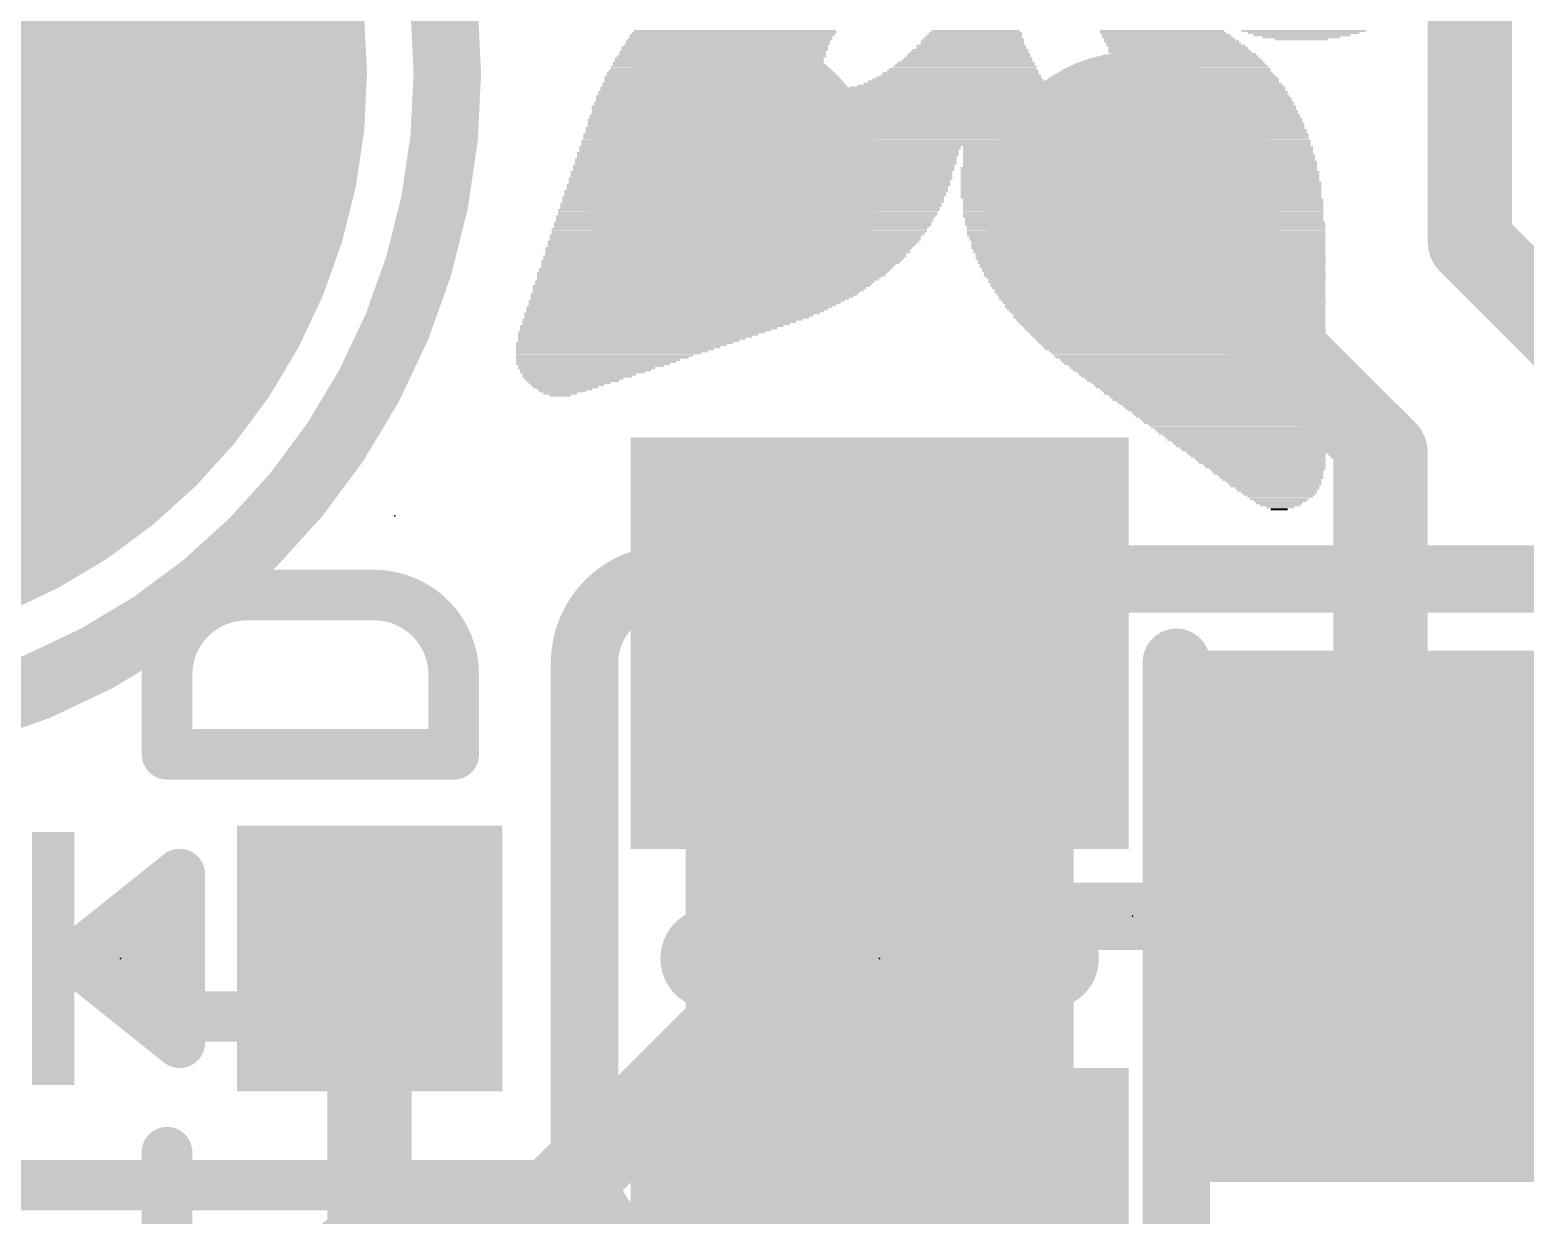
# Model space of a CAD drawing. Extents: x -0.1 to 25.5, y -0.1 to 18.
# Drawn here: x 3.283 to 7.786, y 11.8 to 15.37 of the extents above; entities that cross this region are included whole.
import ezdxf

# ---------------------------------------------------------------- set-up
doc = ezdxf.new("R2010")
doc.units = 0
for name, color, linetype in [('1', 12, 'CONTINUOUS'), ('16', 5, 'CONTINUOUS'), ('17', 110, 'CONTINUOUS'), ('18', 110, 'CONTINUOUS'), ('21', 40, 'CONTINUOUS'), ('22', 6, 'CONTINUOUS'), ('23', 40, 'CONTINUOUS'), ('24', 6, 'CONTINUOUS')]:
    doc.layers.add(name, color=color, linetype=linetype)

# ---------------------------------------------------------------- blocks, each defined once
blk = doc.blocks.new('RECT')
blk.add_solid([(-0.5, -0.5), (0.5, -0.5), (-0.5, 0.5), (0.5, 0.5)])
blk = doc.blocks.new('ROUNDP')
at = {"const_width": 0.5}
blk.add_lwpolyline([(0, -0.25, 1), (0, 0.25, 1), (0, -0.25)], format="xyb", dxfattribs=at)
blk = doc.blocks.new('ROUNDV')
at = {"const_width": 0.5}
blk.add_lwpolyline([(0, -0.25, 1), (0, 0.25, 1), (0, -0.25)], format="xyb", dxfattribs=at)

msp = doc.modelspace()

# ---------------------------------------------------------------- linework, layer by layer
at = {"layer": '1', "const_width": 0.254}
for points in [[(7.62, 14.732), (7.62, 16.51)], [(7.336, 14.127), (6.604, 14.859)], [(8.236, 14.116), (7.62, 14.732)], [(7.336, 12.915), (7.336, 14.127)], [(4.306, 12.573), (4.306, 11.5683)]]:
    msp.add_lwpolyline(points, dxfattribs=at)
at = {"layer": '1', "const_width": 0.127}
for points in [[(6.6489, 14.9039, 1), (6.5591, 14.8141)], [(7.6649, 14.7769, 1), (7.5751, 14.6871)], [(7.5565, 14.732, 1), (7.6835, 14.732)], [(7.3995, 14.127, 1), (7.2725, 14.127)], [(7.2911, 14.0821, 1), (7.3809, 14.1719)], [(7.2725, 12.915, 1), (7.3995, 12.915)], [(4.3695, 12.573, 1), (4.2425, 12.573)]]:
    msp.add_lwpolyline(points, format="xyb", dxfattribs=at)
at = {"layer": '16', "const_width": 0.254}
for points in [[(6.604, 14.859), (7.366, 14.097)], [(7.366, 14.097), (7.366, 12.7)], [(4.4443, 11.43), (5.7143, 12.7)], [(5.7143, 12.7), (5.842, 12.7)]]:
    msp.add_lwpolyline(points, dxfattribs=at)
at = {"layer": '16', "const_width": 0.127}
for points in [[(6.6489, 14.9039, 1), (6.5591, 14.8141)], [(7.4295, 14.097, 1), (7.3025, 14.097)], [(7.3211, 14.0521, 1), (7.4109, 14.1419)], [(5.7143, 12.7635, 1), (5.7143, 12.6365)], [(5.7592, 12.6551, 1), (5.6694, 12.7449)], [(5.842, 12.6365, 1), (5.842, 12.7635)], [(7.3025, 12.7, 1), (7.4295, 12.7)]]:
    msp.add_lwpolyline(points, format="xyb", dxfattribs=at)
at = {"layer": '21'}
for points, const_width in [([(2.54, 13.24, 1), (2.54, 17.24, 1), (2.54, 13.24)], 0.2032), ([(6.7868, 13.465, 1), (6.6852, 13.465)], 0.1016), ([(3.7719, 12.827, 1), (3.6957, 12.827)], 0.0762), ([(3.7576, 12.7972, 1), (3.71, 12.8568)], 0.0762), ([(3.7021, 12.8397, 1), (3.7021, 12.7635)], 0.0762), ([(3.7338, 12.7635, 1), (3.7338, 12.8397)], 0.0762), ([(3.5116, 12.6873, 1), (3.5116, 12.6111)], 0.0762), ([(3.7338, 12.6111, 1), (3.7338, 12.6873)], 0.0762), ([(5.334, 12.6492, 1), (5.334, 12.4968)], 0.1524), ([(6.35, 12.4968, 1), (6.35, 12.6492)], 0.1524), ([(3.4401, 12.6028, 1), (3.3925, 12.5432)], 0.0762), ([(3.3925, 12.6028, 1), (3.4401, 12.5432)], 0.0762), ([(3.5116, 12.5349, 1), (3.5116, 12.4587)], 0.0762), ([(3.7338, 12.4587, 1), (3.7338, 12.5349)], 0.0762), ([(3.7021, 12.3825, 1), (3.7021, 12.3063)], 0.0762), ([(3.71, 12.2892, 1), (3.7576, 12.3488)], 0.0762), ([(3.7338, 12.3063, 1), (3.7338, 12.3825)], 0.0762), ([(3.6957, 12.319, 1), (3.7719, 12.319)], 0.0762), ([(4.9191, 11.89, 1), (4.8429, 11.89)], 0.0762), ([(4.881, 11.8519, 1), (4.881, 11.9281)], 0.0762)]:
    msp.add_lwpolyline(points, format="xyb", dxfattribs=dict(at, const_width=const_width))
for points, const_width in [([(6.736, 10.665), (6.736, 13.465)], 0.2032), ([(3.7338, 12.827), (3.4163, 12.573)], 0.1524), ([(3.7338, 12.319), (3.7338, 12.827)], 0.1524), ([(3.7021, 12.8016), (3.7338, 12.8016)], 0.1524), ([(3.5116, 12.6492), (3.7338, 12.6492)], 0.1524), ([(5.334, 12.573), (6.35, 12.573)], 0.3048), ([(3.4163, 12.573), (3.7338, 12.319)], 0.1524), ([(3.5116, 12.4968), (3.7338, 12.4968)], 0.1524), ([(3.7021, 12.3444), (3.7338, 12.3444)], 0.1524), ([(2.281, 11.89), (4.881, 11.89)], 0.1524), ([(4.881, 11.89), (4.881, 10.79)], 0.1524)]:
    msp.add_lwpolyline(points, dxfattribs=dict(at, const_width=const_width))
at = {"layer": '22'}
for points, const_width in [([(5.207, 13.716, 0.4142), (4.953, 13.462)], 0.2032), ([(5.207, 13.7668, 1), (5.207, 13.6652)], 0.1016), ([(5.207, 13.6652, 1), (5.207, 13.7668)], 0.1016), ([(3.9356, 13.6676, 0.4142), (3.6957, 13.4277)], 0.1524), ([(3.9356, 13.7057, 1), (3.9356, 13.6295)], 0.0762), ([(3.9356, 13.6295, 1), (3.9356, 13.7057)], 0.0762), ([(4.5593, 13.4277, 0.4142), (4.3194, 13.6676)], 0.1524), ([(4.3194, 13.7057, 1), (4.3194, 13.6295)], 0.0762), ([(4.3194, 13.6295, 1), (4.3194, 13.7057)], 0.0762), ([(5.0038, 13.462, 1), (4.9022, 13.462)], 0.1016), ([(4.9022, 13.462, 1), (5.0038, 13.462)], 0.1016), ([(3.7338, 13.4277, 1), (3.6576, 13.4277)], 0.0762), ([(3.6576, 13.4277, 1), (3.7338, 13.4277)], 0.0762), ([(4.5974, 13.4277, 1), (4.5212, 13.4277)], 0.0762), ([(4.5212, 13.4277, 1), (4.5974, 13.4277)], 0.0762), ([(3.6957, 13.2259, 1), (3.6957, 13.1497)], 0.0762), ([(4.5593, 13.1497, 1), (4.5593, 13.2259)], 0.0762), ([(3.6576, 13.1878, 1), (3.7338, 13.1878)], 0.0762), ([(4.5212, 13.1878, 1), (4.5974, 13.1878)], 0.0762), ([(3.7338, 12.7817, 1), (3.6576, 12.7817)], 0.0762), ([(4.5974, 12.7817, 1), (4.5212, 12.7817)], 0.0762), ([(4.2136, 12.6858, 1), (4.1374, 12.6858)], 0.0762), ([(3.6957, 12.436, 1), (3.6957, 12.3598)], 0.0762), ([(3.6576, 12.3979, 1), (3.7338, 12.3979)], 0.0762), ([(4.1374, 12.3979, 1), (4.2136, 12.3979)], 0.0762), ([(4.5212, 12.3979, 1), (4.5974, 12.3979)], 0.0762), ([(4.5593, 12.3598, 1), (4.5593, 12.436)], 0.0762), ([(3.7338, 11.9893, 1), (3.6576, 11.9893)], 0.0762), ([(4.953, 11.938, 0.4142), (5.207, 11.684)], 0.2032), ([(5.0038, 11.938, 1), (4.9022, 11.938)], 0.1016), ([(4.9022, 11.938, 1), (5.0038, 11.938)], 0.1016)]:
    msp.add_lwpolyline(points, format="xyb", dxfattribs=dict(at, const_width=const_width))
for points, const_width in [([(8.001, 13.716), (5.207, 13.716)], 0.2032), ([(4.3194, 13.6676), (3.9356, 13.6676)], 0.1524), ([(4.953, 13.462), (4.953, 11.938)], 0.2032), ([(3.6957, 13.4277), (3.6957, 13.1878)], 0.1524), ([(4.5593, 13.1878), (4.5593, 13.4277)], 0.1524), ([(3.6957, 13.1878), (4.5593, 13.1878)], 0.1524), ([(3.6957, 12.7817), (3.6957, 12.3979)], 0.1524), ([(4.5593, 12.3979), (4.5593, 12.7817)], 0.1524), ([(4.1755, 12.3979), (4.1755, 12.6858)], 0.1524), ([(3.6957, 12.3979), (4.5593, 12.3979)], 0.1524), ([(3.6957, 11.6054), (3.6957, 11.9893)], 0.1524)]:
    msp.add_lwpolyline(points, dxfattribs=dict(at, const_width=const_width))
at = {"layer": '23'}
for p in [(4.3815, 13.9065), (3.556, 12.573), (5.842, 12.573)]:
    msp.add_point(p, dxfattribs=at)
at = {"layer": '24'}
msp.add_point((6.604, 12.7), dxfattribs=at)

# ---------------------------------------------------------------- block references
at = {"layer": '1', "rotation": 90}
for p, xscale, yscale in [((5.842, 13.523), 1.24, 1.5), ((4.306, 12.573), 0.8, 0.8), ((5.842, 11.623), 1.24, 1.5)]:
    msp.add_blockref('RECT', p, dxfattribs=dict(at, xscale=xscale, yscale=yscale))
at = {"layer": '1', "xscale": 0.45, "yscale": 0.9}
msp.add_blockref('RECT', (7.336, 12.915), dxfattribs=at)
at = {"layer": '16', "xscale": 1.1684, "yscale": 1.6002}
for p in [(5.842, 12.7), (7.366, 12.7)]:
    msp.add_blockref('RECT', p, dxfattribs=at)
at = {"layer": '16', "xscale": 0.635, "yscale": 0.2032, "rotation": 180}
msp.add_blockref('RECT', (6.604, 12.7), dxfattribs=at)
at = {"layer": '17', "xscale": 3.516, "yscale": 3.516}
msp.add_blockref('ROUNDP', (2.54, 15.24), dxfattribs=at)
msp.add_blockref('ROUNDP', (2.54, 15.24), dxfattribs=at)
at = {"layer": '18', "xscale": 0.889, "yscale": 0.889}
for p in [(5.3975, 14.9225), (5.3975, 14.9225), (6.604, 14.859), (6.604, 14.859), (4.4443, 11.43), (4.4443, 11.43)]:
    msp.add_blockref('ROUNDV', p, dxfattribs=at)
at = {"layer": '21'}
for p, xscale, yscale in [((5.3975, 15.3543), 0.616, 0.0064), ((5.4039, 15.3607), 0.6159, 0.0063), ((5.407, 15.367), 0.6096, 0.0064), ((6.1278, 15.3543), 0.2857, 0.0064), ((6.1309, 15.3607), 0.2794, 0.0063), ((6.131, 15.367), 0.2667, 0.0064), ((6.6929, 15.367), 0.3746, 0.0064), ((6.6961, 15.3607), 0.381, 0.0063), ((6.7056, 15.3543), 0.3874, 0.0064), ((7.1184, 15.367), 0.3747, 0.0064), ((7.1184, 15.3607), 0.3365, 0.0063), ((7.1152, 15.3543), 0.2921, 0.0064), ((5.3753, 15.3162), 0.6223, 0.0064), ((5.3753, 15.3099), 0.6223, 0.0063), ((5.3784, 15.3226), 0.6159, 0.0063), ((5.3848, 15.3353), 0.616, 0.0063), ((5.3848, 15.3289), 0.616, 0.0064), ((5.3912, 15.3416), 0.6159, 0.0064), ((5.3943, 15.348), 0.6096, 0.0063), ((6.1151, 15.3099), 0.3493, 0.0063), ((6.1182, 15.3226), 0.3302, 0.0063), ((6.1182, 15.3162), 0.3302, 0.0064), ((6.1214, 15.3353), 0.3112, 0.0063), ((6.1214, 15.3289), 0.3112, 0.0064), ((6.1246, 15.3416), 0.3048, 0.0064), ((6.1246, 15.348), 0.2921, 0.0063), ((6.7088, 15.348), 0.3937, 0.0063), ((6.7152, 15.3416), 0.3937, 0.0064), ((6.7215, 15.3353), 0.4064, 0.0063), ((6.7278, 15.3289), 0.4064, 0.0064), ((6.7342, 15.3226), 0.4191, 0.0063), ((6.7406, 15.3162), 0.4191, 0.0064), ((6.7437, 15.3099), 0.4254, 0.0063), ((7.112, 15.348), 0.235, 0.0063), ((7.112, 15.3416), 0.1588, 0.0064), ((5.3562, 15.2718), 0.635, 0.0063), ((5.3562, 15.2654), 0.635, 0.0064), ((5.3594, 15.2845), 0.6286, 0.0063), ((5.3594, 15.2781), 0.6286, 0.0064), ((5.3658, 15.2908), 0.6287, 0.0064), ((5.3689, 15.3035), 0.6223, 0.0064), ((5.3689, 15.2972), 0.6223, 0.0063), ((6.0991, 15.2654), 0.4191, 0.0064), ((6.1024, 15.2718), 0.4127, 0.0063), ((6.1056, 15.2781), 0.3937, 0.0064), ((6.1087, 15.2845), 0.3874, 0.0063), ((6.1087, 15.2908), 0.3746, 0.0064), ((6.1119, 15.2972), 0.3683, 0.0063), ((6.1119, 15.3035), 0.3556, 0.0064), ((6.7469, 15.3035), 0.4318, 0.0064), ((6.7564, 15.2972), 0.4382, 0.0063), ((6.7595, 15.2908), 0.4445, 0.0064), ((6.7628, 15.2845), 0.4509, 0.0063), ((6.7691, 15.2781), 0.4508, 0.0064), ((6.7723, 15.2718), 0.4572, 0.0063), ((6.7755, 15.2654), 0.4635, 0.0064), ((5.3435, 15.2273), 0.6604, 0.0064), ((5.3467, 15.221), 0.6668, 0.0063), ((5.3467, 15.24), 0.654, 0.0064), ((5.3467, 15.2337), 0.654, 0.0063), ((5.3498, 15.2464), 0.6477, 0.0063), ((5.3531, 15.2591), 0.6413, 0.0063), ((5.3531, 15.2527), 0.6413, 0.0064), ((6.077, 15.221), 0.5143, 0.0063), ((6.0802, 15.2273), 0.4953, 0.0064), ((6.0865, 15.2337), 0.4826, 0.0063), ((6.0865, 15.24), 0.4699, 0.0064), ((6.0928, 15.2464), 0.4572, 0.0063), ((6.0929, 15.2527), 0.4445, 0.0064), ((6.0992, 15.2591), 0.4318, 0.0063), ((6.7881, 15.24), 0.4763, 0.0064), ((6.7818, 15.2591), 0.4636, 0.0063), ((6.785, 15.2527), 0.4699, 0.0064), ((6.785, 15.2464), 0.4699, 0.0063), ((6.7945, 15.2337), 0.4762, 0.0063), ((6.7977, 15.2273), 0.4826, 0.0064), ((6.8009, 15.221), 0.4889, 0.0063), ((5.6769, 15.1829), 1.3652, 0.0063), ((5.6801, 15.1765), 1.3716, 0.0064), ((5.3562, 15.1956), 0.7112, 0.0063), ((5.6769, 15.1892), 1.3526, 0.0064), ((5.3467, 15.2083), 0.6794, 0.0063), ((5.3531, 15.2019), 0.6921, 0.0064), ((5.3498, 15.2146), 0.6731, 0.0064), ((6.0516, 15.1956), 0.6033, 0.0063), ((6.0611, 15.2019), 0.5715, 0.0064), ((6.0675, 15.2083), 0.5461, 0.0063), ((6.0738, 15.2146), 0.5334, 0.0064), ((6.8041, 15.2083), 0.4953, 0.0063), ((6.8009, 15.2146), 0.4889, 0.0064), ((6.8104, 15.2019), 0.4953, 0.0064), ((6.8167, 15.1829), 0.508, 0.0063), ((6.8167, 15.1765), 0.508, 0.0064), ((6.8136, 15.1956), 0.5017, 0.0063), ((6.8136, 15.1892), 0.5017, 0.0064), ((5.6864, 15.1384), 1.4224, 0.0064), ((5.6896, 15.1321), 1.4288, 0.0063), ((5.6833, 15.1511), 1.4033, 0.0064), ((5.6865, 15.1448), 1.4097, 0.0063), ((5.6833, 15.1575), 1.3907, 0.0063), ((5.6801, 15.1702), 1.3843, 0.0063), ((5.6801, 15.1638), 1.3843, 0.0064), ((6.8262, 15.1511), 0.5271, 0.0064), ((6.8262, 15.1448), 0.5271, 0.0063), ((6.8199, 15.1702), 0.5144, 0.0063), ((6.8294, 15.1384), 0.5334, 0.0064), ((6.8294, 15.1321), 0.5334, 0.0063), ((6.8231, 15.1638), 0.5207, 0.0064), ((6.8231, 15.1575), 0.5207, 0.0063), ((5.6991, 15.1003), 1.4732, 0.0064), ((5.7054, 15.094), 1.4859, 0.0063), ((5.7087, 15.0876), 1.4923, 0.0064), ((5.6959, 15.113), 1.4541, 0.0064), ((5.6992, 15.1067), 1.4605, 0.0063), ((5.6928, 15.1257), 1.4351, 0.0064), ((5.6959, 15.1194), 1.4415, 0.0063), ((6.8326, 15.0876), 0.5778, 0.0064), ((6.8326, 15.1003), 0.5652, 0.0064), ((6.8326, 15.094), 0.5652, 0.0063), ((6.8295, 15.1194), 0.5461, 0.0063), ((6.8326, 15.113), 0.5524, 0.0064), ((6.8326, 15.1067), 0.5524, 0.0063), ((6.8326, 15.1257), 0.5398, 0.0064), ((6.042, 15.0559), 2.1844, 0.0063), ((6.042, 15.0495), 2.1844, 0.0064), ((6.042, 15.0432), 2.1844, 0.0063), ((5.7214, 15.0749), 1.5303, 0.0064), ((6.0421, 15.0686), 2.1717, 0.0063), ((6.0421, 15.0622), 2.1717, 0.0064), ((5.715, 15.0813), 1.505, 0.0063), ((6.8231, 15.0749), 0.5969, 0.0064), ((6.8294, 15.0813), 0.5842, 0.0063), ((5.5055, 14.9987), 1.1493, 0.0064), ((5.5118, 15.0178), 1.1494, 0.0063), ((5.5118, 15.0114), 1.1494, 0.0064), ((5.5086, 15.0051), 1.143, 0.0063), ((6.0421, 15.0368), 2.1971, 0.0064), ((6.0421, 15.0305), 2.1971, 0.0063), ((6.0421, 15.0241), 2.1971, 0.0064), ((6.6199, 15.0178), 1.0541, 0.0063), ((6.6199, 15.0114), 1.0541, 0.0064), ((6.6199, 15.0051), 1.0541, 0.0063), ((6.6199, 14.9987), 1.0541, 0.0064), ((5.4928, 14.9606), 1.1493, 0.0064), ((5.4928, 14.9543), 1.1493, 0.0063), ((5.4991, 14.9797), 1.1494, 0.0063), ((5.4991, 14.9733), 1.1494, 0.0064), ((5.4991, 14.967), 1.1494, 0.0063), ((5.5055, 14.9924), 1.1493, 0.0063), ((5.5023, 14.986), 1.143, 0.0064), ((6.6231, 14.9543), 1.0731, 0.0063), ((6.6262, 14.9733), 1.0668, 0.0064), ((6.6262, 14.967), 1.0668, 0.0063), ((6.6262, 14.9606), 1.0668, 0.0064), ((6.6231, 14.9924), 1.0605, 0.0063), ((6.6231, 14.986), 1.0605, 0.0064), ((6.6231, 14.9797), 1.0605, 0.0063), ((5.4832, 14.9225), 1.1557, 0.0064), ((5.4801, 14.9162), 1.1493, 0.0063), ((5.4801, 14.9098), 1.1493, 0.0064), ((5.4864, 14.9416), 1.1494, 0.0063), ((5.4864, 14.9352), 1.1494, 0.0064), ((5.4864, 14.9289), 1.1494, 0.0063), ((5.4928, 14.9479), 1.1493, 0.0064), ((6.6231, 14.9479), 1.0731, 0.0064), ((6.6263, 14.9416), 1.0795, 0.0063), ((6.6263, 14.9352), 1.0795, 0.0064), ((6.6263, 14.9289), 1.0795, 0.0063), ((6.6263, 14.9225), 1.0795, 0.0064), ((6.6263, 14.9162), 1.0795, 0.0063), ((6.6294, 14.9098), 1.0858, 0.0064), ((5.461, 14.8654), 1.1494, 0.0063), ((5.461, 14.859), 1.1494, 0.0064), ((5.4674, 14.878), 1.1493, 0.0063), ((5.4674, 14.8717), 1.1493, 0.0064), ((5.4706, 14.8844), 1.1557, 0.0064), ((5.4769, 14.9035), 1.1557, 0.0063), ((5.4737, 14.8971), 1.1494, 0.0064), ((5.4737, 14.8908), 1.1494, 0.0063), ((6.6294, 14.9035), 1.0858, 0.0063), ((6.6294, 14.8971), 1.0858, 0.0064), ((6.6294, 14.8908), 1.0858, 0.0063), ((6.6294, 14.8844), 1.0858, 0.0064), ((6.6294, 14.878), 1.0858, 0.0063), ((6.6294, 14.8717), 1.0858, 0.0064), ((6.6294, 14.8654), 1.0858, 0.0063), ((6.6358, 14.859), 1.0859, 0.0064), ((5.4483, 14.8273), 1.1494, 0.0063), ((5.4451, 14.8209), 1.143, 0.0064), ((5.4451, 14.8146), 1.143, 0.0063), ((5.4546, 14.8463), 1.1493, 0.0064), ((5.4546, 14.8399), 1.1493, 0.0063), ((5.4515, 14.8336), 1.143, 0.0064), ((5.461, 14.8527), 1.1494, 0.0063), ((6.6358, 14.8527), 1.0859, 0.0063), ((6.6358, 14.8463), 1.0859, 0.0064), ((6.6358, 14.8399), 1.0859, 0.0063), ((6.6358, 14.8336), 1.0859, 0.0064), ((6.6358, 14.8273), 1.0859, 0.0063), ((6.6358, 14.8209), 1.0859, 0.0064), ((6.6358, 14.8146), 1.0859, 0.0063), ((5.4198, 14.7701), 1.1303, 0.0064), ((5.4293, 14.7892), 1.1367, 0.0063), ((5.4293, 14.7828), 1.1367, 0.0064), ((5.4261, 14.7765), 1.1303, 0.0063), ((5.4388, 14.8082), 1.143, 0.0064), ((5.4356, 14.8018), 1.1366, 0.0063), ((5.4356, 14.7955), 1.1366, 0.0064), ((6.6358, 14.8082), 1.0859, 0.0064), ((6.6421, 14.7892), 1.0858, 0.0063), ((6.6421, 14.7828), 1.0858, 0.0064), ((6.639, 14.8018), 1.0795, 0.0063), ((6.639, 14.7955), 1.0795, 0.0064), ((6.6452, 14.7765), 1.0795, 0.0063), ((6.6452, 14.7701), 1.0795, 0.0064), ((5.4007, 14.732), 1.1176, 0.0064), ((5.3975, 14.7256), 1.1112, 0.0063), ((5.4102, 14.7511), 1.124, 0.0063), ((5.407, 14.7447), 1.1176, 0.0064), ((5.407, 14.7384), 1.1176, 0.0063), ((5.4165, 14.7574), 1.1239, 0.0064), ((5.4198, 14.7637), 1.1303, 0.0063), ((6.6452, 14.7637), 1.0795, 0.0063), ((6.6452, 14.7574), 1.0795, 0.0064), ((6.6452, 14.7511), 1.0795, 0.0063), ((6.6485, 14.7447), 1.0731, 0.0064), ((6.6485, 14.7384), 1.0731, 0.0063), ((6.6516, 14.732), 1.0668, 0.0064), ((6.6516, 14.7256), 1.0668, 0.0063), ((5.3753, 14.6875), 1.0922, 0.0063), ((5.3721, 14.6812), 1.0858, 0.0064), ((5.3784, 14.6939), 1.0859, 0.0064), ((5.388, 14.713), 1.1049, 0.0063), ((5.3848, 14.7066), 1.0986, 0.0064), ((5.3848, 14.7003), 1.0986, 0.0063), ((5.3944, 14.7193), 1.1049, 0.0064), ((6.6516, 14.7193), 1.0668, 0.0064), ((6.6516, 14.713), 1.0668, 0.0063), ((6.6548, 14.7066), 1.0604, 0.0064), ((6.6548, 14.7003), 1.0604, 0.0063), ((6.658, 14.6939), 1.0541, 0.0064), ((6.658, 14.6875), 1.0541, 0.0063), ((6.658, 14.6812), 1.0541, 0.0064), ((5.3372, 14.6368), 1.0541, 0.0063), ((5.3467, 14.6494), 1.0604, 0.0063), ((5.3436, 14.6431), 1.0541, 0.0064), ((5.3658, 14.6749), 1.0859, 0.0063), ((5.3626, 14.6685), 1.0795, 0.0064), ((5.3562, 14.6622), 1.0668, 0.0063), ((5.3531, 14.6558), 1.0605, 0.0064), ((6.6612, 14.6749), 1.0477, 0.0063), ((6.6612, 14.6685), 1.0477, 0.0064), ((6.6643, 14.6622), 1.0414, 0.0063), ((6.6643, 14.6558), 1.0414, 0.0064), ((6.6675, 14.6494), 1.035, 0.0063), ((6.6675, 14.6431), 1.035, 0.0064), ((6.6707, 14.6368), 1.0287, 0.0063), ((5.3054, 14.5987), 1.016, 0.0063), ((5.2991, 14.5923), 1.0033, 0.0064), ((5.3118, 14.605), 1.016, 0.0064), ((5.315, 14.6113), 1.0223, 0.0063), ((5.334, 14.6304), 1.0478, 0.0064), ((5.3245, 14.6177), 1.0287, 0.0064), ((5.3277, 14.6241), 1.0351, 0.0063), ((6.6707, 14.6304), 1.0287, 0.0064), ((6.6739, 14.6241), 1.0223, 0.0063), ((6.677, 14.6177), 1.016, 0.0064), ((6.677, 14.6113), 1.016, 0.0063), ((6.6802, 14.605), 1.0096, 0.0064), ((6.6802, 14.5987), 1.0096, 0.0063), ((6.6833, 14.5923), 1.0033, 0.0064), ((5.261, 14.5542), 0.9525, 0.0064), ((5.2546, 14.5479), 0.9398, 0.0063), ((5.2832, 14.5732), 0.9842, 0.0063), ((5.2705, 14.5606), 0.9588, 0.0063), ((5.2769, 14.5669), 0.9715, 0.0064), ((5.2959, 14.586), 0.997, 0.0063), ((5.2896, 14.5796), 0.9843, 0.0064), ((6.6866, 14.586), 0.9969, 0.0063), ((6.6866, 14.5796), 0.9969, 0.0064), ((6.6897, 14.5732), 0.9906, 0.0063), ((6.6929, 14.5669), 0.9842, 0.0064), ((6.6929, 14.5606), 0.9842, 0.0063), ((6.6961, 14.5542), 0.9779, 0.0064), ((6.6993, 14.5479), 0.9715, 0.0063), ((5.2165, 14.5161), 0.889, 0.0064), ((5.207, 14.5098), 0.87, 0.0063), ((5.2007, 14.5034), 0.8573, 0.0064), ((5.226, 14.5225), 0.8953, 0.0063), ((5.2324, 14.5288), 0.908, 0.0064), ((5.2388, 14.5352), 0.9207, 0.0063), ((5.2483, 14.5415), 0.9271, 0.0064), ((6.7024, 14.5415), 0.9652, 0.0064), ((6.7024, 14.5352), 0.9652, 0.0063), ((6.7056, 14.5288), 0.9588, 0.0064), ((6.7088, 14.5225), 0.9525, 0.0063), ((6.712, 14.5161), 0.9461, 0.0064), ((6.7151, 14.5098), 0.9398, 0.0063), ((6.7151, 14.5034), 0.9398, 0.0064), ((5.1245, 14.459), 0.7429, 0.0063), ((5.1562, 14.478), 0.7938, 0.0064), ((5.1372, 14.4653), 0.7557, 0.0064), ((5.1467, 14.4717), 0.7747, 0.0063), ((5.1879, 14.4971), 0.8445, 0.0063), ((5.1785, 14.4907), 0.8255, 0.0064), ((5.1689, 14.4844), 0.8064, 0.0063), ((6.7183, 14.4971), 0.9334, 0.0063), ((6.7214, 14.4907), 0.9271, 0.0064), ((6.7247, 14.4844), 0.9207, 0.0063), ((6.7278, 14.478), 0.9144, 0.0064), ((6.731, 14.4717), 0.908, 0.0063), ((6.7342, 14.4653), 0.9017, 0.0064), ((6.7374, 14.459), 0.8953, 0.0063), ((5.0737, 14.4272), 0.6541, 0.0064), ((5.0641, 14.4209), 0.635, 0.0063), ((5.0546, 14.4145), 0.616, 0.0064), ((5.045, 14.4082), 0.5969, 0.0063), ((5.115, 14.4526), 0.7239, 0.0064), ((5.1054, 14.4463), 0.7048, 0.0063), ((5.0959, 14.4399), 0.6858, 0.0064), ((5.0864, 14.4336), 0.6667, 0.0063), ((6.7405, 14.4526), 0.889, 0.0064), ((6.7437, 14.4463), 0.8826, 0.0063), ((6.7469, 14.4399), 0.8763, 0.0064), ((6.75, 14.4336), 0.8699, 0.0063), ((6.7532, 14.4272), 0.8636, 0.0064), ((6.7564, 14.4209), 0.8572, 0.0063), ((6.7595, 14.4145), 0.8509, 0.0064), ((6.7628, 14.4082), 0.8445, 0.0063), ((5.0356, 14.4018), 0.5779, 0.0064), ((5.026, 14.3955), 0.5588, 0.0063), ((5.0133, 14.3891), 0.5334, 0.0064), ((5.007, 14.3828), 0.5207, 0.0063), ((4.9943, 14.3764), 0.4953, 0.0064), ((4.9879, 14.3701), 0.4826, 0.0063), ((4.9784, 14.3637), 0.4636, 0.0064), ((6.7691, 14.4018), 0.8318, 0.0064), ((6.7723, 14.3955), 0.8255, 0.0063), ((6.7755, 14.3891), 0.8191, 0.0064), ((6.7786, 14.3828), 0.8128, 0.0063), ((6.785, 14.3764), 0.8001, 0.0064), ((6.7881, 14.3701), 0.7937, 0.0063), ((6.7913, 14.3637), 0.7874, 0.0064), ((4.9721, 14.3574), 0.4381, 0.0063), ((4.9594, 14.351), 0.4127, 0.0064), ((4.9466, 14.3383), 0.3747, 0.0064), ((4.9562, 14.3447), 0.3937, 0.0063), ((4.9371, 14.332), 0.3429, 0.0063), ((4.9308, 14.3256), 0.3302, 0.0064), ((4.9213, 14.3193), 0.2985, 0.0063), ((6.7976, 14.3574), 0.7747, 0.0063), ((6.8009, 14.351), 0.7683, 0.0064), ((6.804, 14.3447), 0.762, 0.0063), ((6.8104, 14.3383), 0.7493, 0.0064), ((6.8136, 14.332), 0.7429, 0.0063), ((6.8167, 14.3256), 0.7366, 0.0064), ((6.8231, 14.3193), 0.7239, 0.0063), ((4.9181, 14.3129), 0.2794, 0.0064), ((4.9085, 14.3066), 0.2477, 0.0063), ((4.9022, 14.3002), 0.2222, 0.0064), ((4.8959, 14.2939), 0.1969, 0.0063), ((4.8927, 14.2875), 0.1651, 0.0064), ((4.8864, 14.2812), 0.1397, 0.0063), ((4.88, 14.2748), 0.1016, 0.0064), ((6.8262, 14.3129), 0.7175, 0.0064), ((6.8326, 14.3066), 0.7048, 0.0063), ((6.8357, 14.3002), 0.6985, 0.0064), ((6.839, 14.2939), 0.6921, 0.0063), ((6.8453, 14.2875), 0.6794, 0.0064), ((6.8485, 14.2812), 0.6731, 0.0063), ((6.8517, 14.2748), 0.6667, 0.0064), ((4.88, 14.2685), 0.0635, 0.0063), ((6.858, 14.2685), 0.654, 0.0063), ((6.8612, 14.2621), 0.6477, 0.0064), ((6.8643, 14.2558), 0.6413, 0.0063), ((6.8707, 14.2494), 0.6286, 0.0064), ((6.8739, 14.2431), 0.6223, 0.0063), ((6.8802, 14.2367), 0.6096, 0.0064), ((6.8834, 14.2304), 0.6032, 0.0063), ((6.8866, 14.224), 0.5969, 0.0064), ((6.8929, 14.2177), 0.5842, 0.0063), ((6.8961, 14.2113), 0.5778, 0.0064), ((6.8993, 14.205), 0.5715, 0.0063), ((6.9056, 14.1986), 0.5588, 0.0064), ((6.9088, 14.1923), 0.5524, 0.0063), ((6.912, 14.1859), 0.5461, 0.0064), ((6.9183, 14.1796), 0.5334, 0.0063), ((6.9215, 14.1732), 0.527, 0.0064), ((6.9279, 14.1669), 0.5143, 0.0063), ((6.931, 14.1605), 0.508, 0.0064), ((6.9342, 14.1542), 0.5016, 0.0063), ((6.9405, 14.1478), 0.4889, 0.0064), ((6.9437, 14.1415), 0.4826, 0.0063), ((6.9469, 14.1351), 0.4762, 0.0064), ((6.9533, 14.1288), 0.4635, 0.0063), ((6.9564, 14.1224), 0.4572, 0.0064), ((6.9596, 14.1161), 0.4508, 0.0063), ((6.966, 14.1097), 0.4381, 0.0064), ((6.9691, 14.1034), 0.4318, 0.0063), ((6.9755, 14.097), 0.4191, 0.0064), ((6.9787, 14.0907), 0.4127, 0.0063), ((6.9818, 14.0843), 0.4064, 0.0064), ((6.9882, 14.078), 0.3937, 0.0063), ((6.9914, 14.0716), 0.3873, 0.0064), ((6.9945, 14.0653), 0.381, 0.0063), ((7.0009, 14.0589), 0.3683, 0.0064), ((7.0041, 14.0526), 0.3619, 0.0063), ((7.0104, 14.0462), 0.3492, 0.0064), ((7.0104, 14.0399), 0.3366, 0.0063), ((7.0136, 14.0335), 0.3302, 0.0064), ((7.02, 14.0272), 0.3175, 0.0063), ((7.0231, 14.0208), 0.3112, 0.0064), ((7.0231, 14.0145), 0.2984, 0.0063), ((7.0295, 14.0081), 0.2857, 0.0064), ((7.0326, 14.0018), 0.2794, 0.0063), ((7.0327, 13.9954), 0.2667, 0.0064), ((7.039, 13.9891), 0.254, 0.0063), ((7.039, 13.9827), 0.2413, 0.0064), ((7.0453, 13.9764), 0.2286, 0.0063), ((7.0454, 13.97), 0.2159, 0.0064), ((7.0485, 13.9637), 0.1968, 0.0063), ((7.0453, 13.9573), 0.1778, 0.0064), ((7.0485, 13.951), 0.1588, 0.0063), ((7.0454, 13.9446), 0.1397, 0.0064), ((7.0485, 13.9383), 0.1206, 0.0063), ((7.0485, 13.9319), 0.0826, 0.0064), ((7.0453, 13.9256), 0.0508, 0.0063)]:
    msp.add_blockref('RECT', p, dxfattribs=dict(at, xscale=xscale, yscale=yscale))
at = {"layer": '21', "xscale": 0.762, "yscale": 0.127, "rotation": 90}
msp.add_blockref('RECT', (3.3528, 12.573), dxfattribs=at)

doc.saveas('drawing.dxf')
